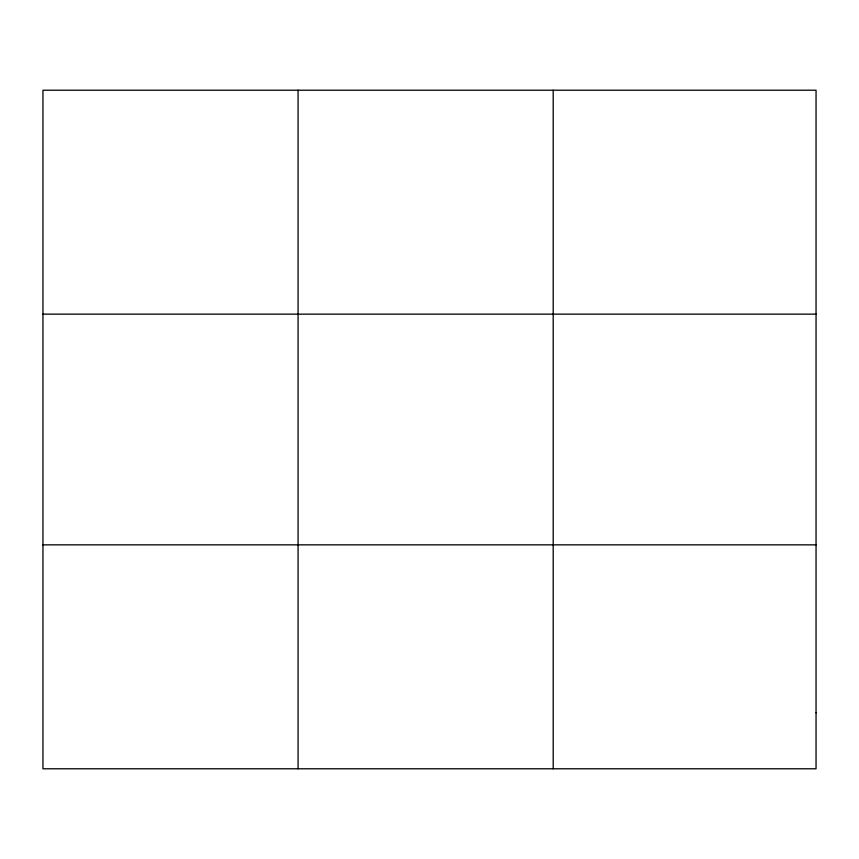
<?xml version="1.0" encoding="UTF-8"?>
<svg xmlns="http://www.w3.org/2000/svg" width="859" height="859" viewBox="0 0 859 859"><rect width="100%" height="100%" fill="white"/><g stroke="black" fill="none" stroke-linecap="round" stroke-linejoin="round"><path stroke-width="1.29" d="M298.073 768.784L298.073 90.216M553.196 768.784L553.196 90.216M42.95 314.147L816.05 314.147M42.95 544.853L816.05 544.853M816.05 712.798L816.05 768.784L42.95 768.784L42.95 90.216L816.05 90.216L816.05 712.798"/></g></svg>
